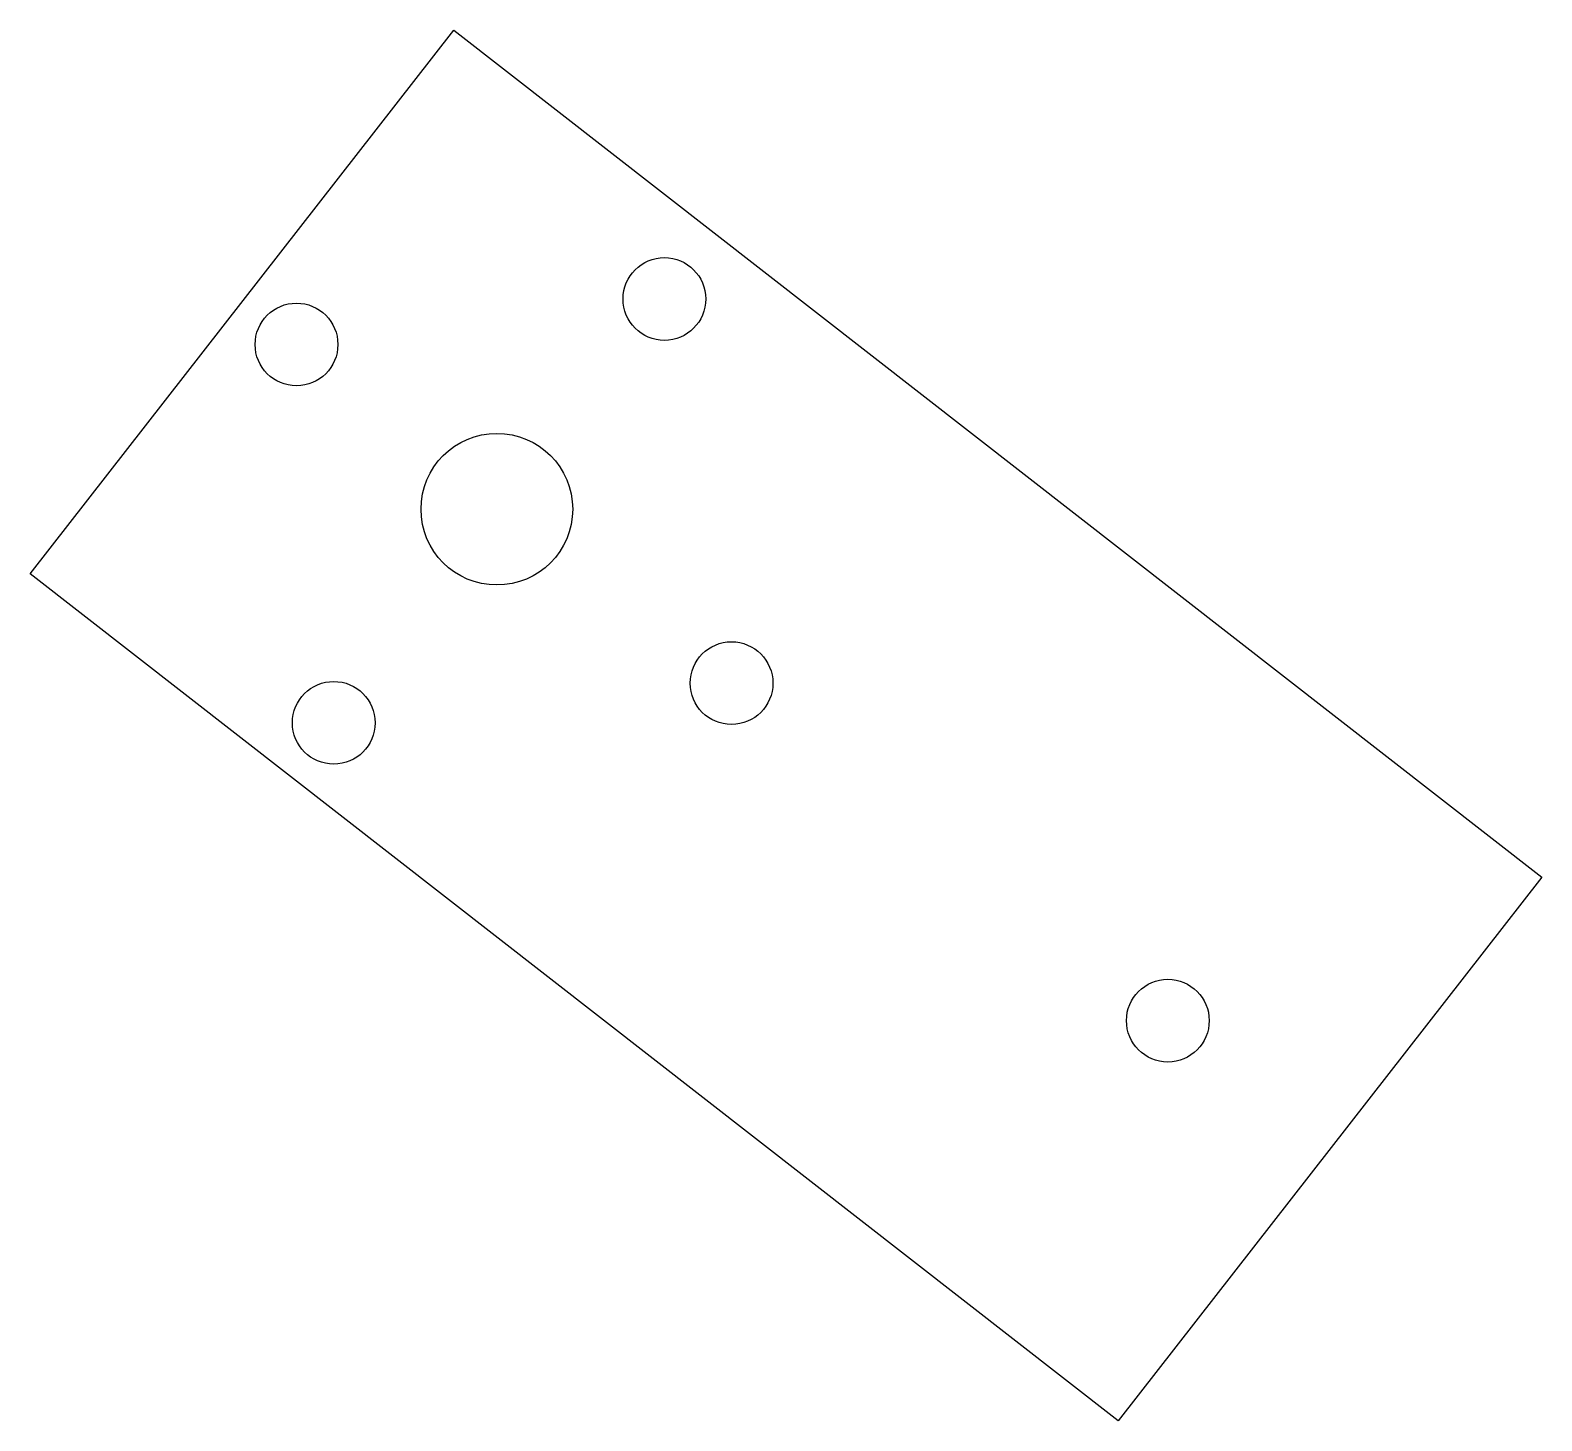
# Model space of a CAD drawing. Header units: millimetres. Extents: x -204 to -95, y 27 to 128.
import ezdxf

# ---------------------------------------------------------------- set-up
doc = ezdxf.new("R2010")
doc.units = ezdxf.units.MM
doc.layers.get('0').update_dxf_attribs({"linetype": 'CONTINUOUS'})

msp = doc.modelspace()

# ---------------------------------------------------------------- linework, layer by layer
msp.add_lwpolyline([(-125.54, 26.99), (-204.44, 88.43), (-173.72, 127.88), (-94.82, 66.44)], close=True)
for centre, radius in [((-158.45, 108.38), 3), ((-185.13, 105.08), 3), ((-170.6, 93.13), 5.5), ((-153.58, 80.51), 3), ((-182.43, 77.63), 3), ((-121.94, 56.02), 3)]:
    msp.add_circle(centre, radius)

doc.saveas('drawing.dxf')
